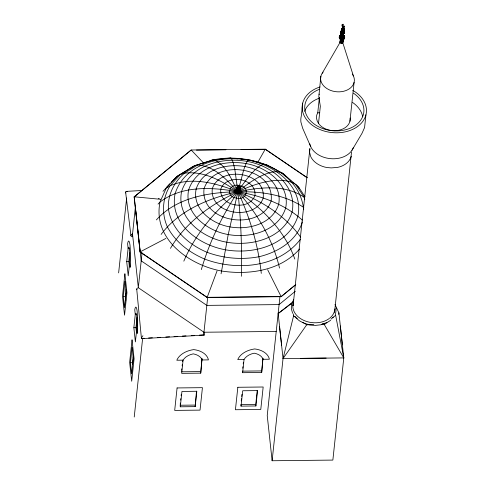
<?xml version="1.0" encoding="UTF-8"?>
<svg xmlns="http://www.w3.org/2000/svg" width="485" height="485" viewBox="0 0 485 485"><rect width="100%" height="100%" fill="white"/><g stroke="black" fill="none" stroke-linecap="round" stroke-linejoin="round"><path stroke-width="0.73" d="M239.05 189.599L239.129 192.096L238.105 192.49L238.456 189.205L236.995 188.18C236.91 186.743 239.602 185.143 238.232 187.155C239.584 188.738 239.839 185.506 238.747 186.852C237.28 195.667 241.087 182.372 237.686 186.961M137.031 289.678L136.837 289.454A1.976 1.219 -5.5 0 1 136.964 288.417L138.328 287.72L203.961 332.237L204.033 335.135L203.961 332.237L207.689 297.341M238.171 189.192C236.832 188.422 241.027 183.754 237.086 188.295L238.39 189.296L237.335 188.623L238.929 186.422L238.626 189.35M238.875 189.362C240.706 190.229 238.056 184.858 239.705 186.555L239.523 187.337L240.336 188.762L239.335 189.071L238.984 192.357M239.548 186.579L239.505 186.264L239.705 186.555M241.36 276.274C242.088 248.314 240.942 220.299 237.989 192.484M239.257 187.119C240.681 185.725 237.062 186.295 239.202 186.792M343.095 39.527C343.641 41.201 342.78 44.171 340.609 42.989L341.992 34.011C340.282 33.78 342.095 26.584 343.095 27.718C342.846 30.44 342.665 39.394 343.222 30.385C344.98 29.9 342.428 28.585 343.368 27.609M343.859 29.997L343.459 30.294C342.301 31.458 344.932 33.671 342.883 34.035L342.64 36.642L343.095 39.139L342.883 39.703L341.646 39.837L342.289 34.077L341.81 33.647L342.883 27.693M239.238 186.028C239.026 187.137 238.584 185.822 238.953 186.094M342.622 28.439C342.58 27.639 340.846 29.136 341.713 29.834M291.6 304.204L291.327 308.806L292.667 313.328M303.701 209.738C299.53 168.768 248.617 152.508 213.358 159.85L194.485 165.743L177.013 176.388L171.308 182.184M335.844 312.364L336.141 308.042M341.828 34.017L342.271 34.15L342.986 27.718M334.571 312.322L351.504 152.078M342.877 42.359L343.089 39.267M343.513 33.786C344.823 38.182 338.609 37.036 341.252 33.077C339.391 32.568 342.161 29.536 341.525 31.761C344.908 34.393 343.598 27.809 343.574 28.251M343.519 34.017L343.374 35.938C344.956 36.229 345.162 38.576 343.41 38.776M342.792 42.625L343.01 39.776M342.871 42.086L342.762 41.813C343.113 37.096 341.713 41.013 342.034 43.171M343.422 33.562L343.271 35.466L344.471 36.284L344.696 37.042L344.174 38.764L342.701 39.764M340.615 32.731C343.495 25.96 340.046 31.628 341.246 33.301L340.913 35.86C337.445 36.696 340.603 40.643 342.834 39.54L343.162 39.582C344.817 39.061 344.932 36.86 343.295 36.169L343.495 33.592L344.429 32.586L343.616 31.161L344.029 28.748L343.228 28.451M342.61 42.856L342.901 39.279M343.701 28.36C343.962 29.9 344.295 32.798 343.362 33.78L343.137 36.369L344.204 38.533L343.616 39.249L342.034 39.624L341.676 43.232M342.628 40.867L342.743 39.479M342.355 43.044L342.665 39.455M343.362 33.78L342.919 36.533L343.707 38.891L343.162 39.582M239.063 186.046L238.959 186.537M342.592 34.083L342.083 39.746M118.637 272.903L126.64 198.007M129.653 262.634L128.24 275.826L126.706 261.645L128.119 248.459L127.61 243.785A20.024 2.146 89.4 0 1 130.004 245.089A20.024 2.146 89.4 0 1 130.156 267.308L129.653 262.634A13.962 1.497 89.4 0 0 129.55 249.345A13.962 1.497 89.4 0 0 128.119 248.459L129.513 248.441M123.299 296.668L124.942 281.3L126.142 292.364L124.499 307.726L123.299 296.668L125.397 296.644L126.179 289.327M295.723 284.756L281.179 296.693L207.125 297.499L140.123 252.048L134.181 196.795L191.199 149.992L265.253 149.186L307.211 177.643M129.368 266.847L128.804 261.621L129.744 252.831M135.539 205.646L132.253 236.795L131.241 236.274A2.019 1.449 -7 0 1 131.405 234.516L132.514 233.964L138.328 287.72L142.063 252.818M140.123 252.048L134.181 196.795L160.735 199.311M136.8 328.697L135.394 341.883L133.854 327.702L135.266 314.516L134.757 309.842A20.024 2.146 89.4 0 1 137.152 311.146A20.024 2.146 89.4 0 1 137.303 333.371L136.8 328.697A13.962 1.497 89.4 0 0 136.697 315.402A13.962 1.497 89.4 0 0 135.266 314.516L136.661 314.504M130.447 362.725L132.09 347.363L133.29 358.421L131.647 373.789L130.447 362.725L132.544 362.701L133.169 356.851M136.515 332.904L135.952 327.684L137.049 317.426M134.23 417.015L142.638 338.354L144.13 338.269M181.663 370.334L181.82 368.867M182.136 365.933L182.293 364.471M182.602 361.537L182.76 360.076M183.087 360.167L176.801 360.234A20.024 13.38 -6.2 0 1 193.733 349.606A20.024 13.38 -6.2 0 1 208.429 359.888L202.148 359.961A13.962 9.33 -6.2 0 0 193.279 353.856A13.962 9.33 -6.2 0 0 183.087 360.167L181.675 373.353L200.735 373.147L202.033 358.918M180.214 404.502L180.371 403.041M180.681 400.113L180.838 398.652M181.154 395.724L181.305 394.263M180.305 406.794L181.948 391.431L196.819 391.268L195.176 406.63L180.305 406.794L180.19 405.757M195.176 406.63L196.492 391.171M207.125 297.499L217.025 271M200.735 373.147L201.978 358.403M238.105 192.49L237.644 192.03L237.996 188.598M239.16 186.222C239.311 186.737 237.529 186.149 237.05 187.689L238.626 188.92L240.548 188.186C238.929 186.683 240.099 185.682 238.099 186.513M237.698 192.175L238.05 188.883L238.287 189.126M237.795 192.302C238.359 190.138 238.329 189.392 237.086 188.295M237.935 192.412L238.377 188.835M237.523 188.077L237.171 186.998L238.941 186.046M238.293 192.539L238.644 189.247M238.493 192.545L238.838 189.259M238.681 192.515L239.032 189.229M238.844 192.454L239.196 189.162M239.081 192.236L239.481 188.665M307.193 177.813L265.253 149.186L257.85 162.233M242.773 368.2L242.93 366.739M243.24 363.805L243.397 362.343M262.985 358.257L261.688 372.48L242.627 372.692L244.04 359.5A13.962 9.33 -6.2 0 1 254.231 353.195A13.962 9.33 -6.2 0 1 263.1 359.294L269.381 359.227A20.024 13.38 -6.2 0 0 254.686 348.939A20.024 13.38 -6.2 0 0 237.753 359.573L244.04 359.5M241.269 400.913L241.5 398.718M241.736 396.524L241.973 394.329M241.045 406.133L242.688 390.764L257.559 390.607L255.916 405.969L241.045 406.133L240.875 404.575L255.747 404.411L257.232 390.51M261.688 372.48L262.852 358.47M279.954 296.553L267.235 415.566L272.121 460.75L332.862 460.089L343.786 357.906L338.912 312.88L334.965 304.428M281.179 296.693L267.635 269.708M302.695 103.129L301.33 115.891A32.234 23.729 6.1 0 0 300.906 122.075L302.664 128.228L310.764 146.749M272.121 460.75L283.04 358.567L293.57 315.929L293.352 313.934M318.524 123.245L320.336 106.3L318.809 96.703L320.87 76.26M350.17 117.994A16.933 12.464 6.1 0 1 338.997 130.229A16.933 12.464 6.1 0 1 319.427 124.603L317.42 121.596L316.493 118.364L316.717 115.115L317.748 112.811L319.397 97.34M342.665 27.512L341.586 31.725L342.483 32.252M341.301 43.22C341.604 40.807 342.319 39.97 340.622 38.988L340.149 42.541L340.609 42.989M342.786 27.651C341.949 30.622 341.264 33.592 341.41 36.484C340.888 37.072 339.542 39.594 341.052 39.4M342.865 27.118L343.222 30.385M343.295 27.663L343.459 30.294M349.946 121.244L354.099 82.389M338.754 314.371L338.912 312.88M365.939 114.793L364.575 127.555L361.998 133.339L351.964 150.295M340.937 43.141L341.355 39.54L340.464 39.388M340.343 42.789L340.797 39.212L340.003 39.043L339.27 37.406M341.258 33.301L341.173 36.308L339.846 38.394L340.646 39.503M340.555 41.31L340.737 39.922M340.391 40.801L340.67 38.715M341.786 30.325L341.937 29.148M340.149 42.541L340.415 39.182M340.04 42.274L340.525 38.733M340.033 41.995L340.5 38.933M341.24 33.495C342.143 36.09 337.718 35.963 339.676 38.624L340.258 39.206M221.069 273.813L228.229 234.534L237.911 191.763L234.849 169.532L233.176 162.469L231.503 158.607L230.696 157.94L211.369 160.171L210.217 160.935M239.056 185.991L239.651 186.446L239.184 186.258L239.657 186.834L238.996 186.301L239.978 188.713L239.275 189.447L239.923 189.211M340.258 35.557L341.264 34.684L339.421 36.369L339.494 38.163L340.276 38.679M239.911 187.064L239.875 186.446L239.032 186.094M340.603 32.362L341.858 30.628M342.458 28.075L342.058 28.809M239.481 185.537C250.909 187.04 246.635 200.948 236.334 198.074C224.907 196.57 229.181 182.663 239.481 185.537C242.318 176.916 243.318 167.083 248.405 159.468L248.866 159.759L246.677 159.571M341.549 33.908L340.737 32.834L341.586 31.725M344.035 32.41L344.259 31.598L343.58 30.846M238.274 186.773L238.299 186.385L239.087 186.264M201.323 269.605C209.441 242.003 222.069 215.746 237.911 191.763C231.606 180.402 226.653 164.585 213.358 159.85L194.485 165.743L177.013 176.388L162.966 191.32M341.161 31.01L340.955 31.707L341.294 31.458M342.119 28.209L342.64 28.379L341.907 28.366L341.579 28.912L341.495 31.301L340.658 31.84C340.573 33.883 344.52 34.096 344.399 31.955L343.647 31.004L344.065 31.81C343.689 33.568 340.155 32.525 341.379 30.913M339.767 35.92L340.434 35.138L340.979 35.393C339.53 35.072 338.639 37.212 339.815 38.066M343.61 28.482C345.005 29.106 342.665 30.979 344.059 31.525L344.277 31.846M341.967 30.1L341.658 28.676M339.421 36.369L340.1 35.29M343.301 32.113C345.223 29.646 343.471 29.264 342.562 28.433M343.774 31.61L344.235 33.192L342.659 34.162M238.929 186.179C237.589 187.064 241.839 185.967 240.293 187.919L240.299 188.847L239.335 189.071M340.943 31.289C340.203 33.35 344.417 33.871 344.271 31.719M339.797 35.684C338.76 38.576 344.677 39.309 344.471 36.284M339.288 37.29L339.785 36.363M342.465 28.081C341.755 29.876 344.059 28.906 343.501 28.209L343.853 28.53M343.92 29.906L343.513 28.851M343.319 28.688C345.684 29.5 341.434 31.04 341.579 28.912M344.017 29.785L344.132 29.239M343.071 39.061L343.532 39.309L343.92 38.594M344.677 37.163C344.017 39.703 339.318 39.139 339.373 36.484M238.468 186.216L238.468 186.531M237.808 188.713L237.868 188.356M239.05 186.01L239.96 186.616C241.403 188.974 235.928 188.156 238.087 186.343M239.669 187.083L240.505 187.598L240.402 188.228M240.299 188.847L240.669 187.501L239.141 186.07M240.499 188.677L240.669 187.853M183.827 261.16C195.467 233.891 215.14 210.484 237.911 191.763C227.035 180.202 214.619 165.779 197.571 165.058L184.415 173.212L180.414 174.467L170.108 185.749L166.155 188.283L160.008 202.057L158.049 204.106M302.349 221.978C296.468 241.209 277.511 252.364 258.929 256.753C241.536 260.015 223.603 258.426 207.01 252.285C188.592 244.579 171.496 229.708 168.44 209.041C167.398 195.115 174.024 182.178 184.415 173.212C203.961 170.49 222.294 181.305 237.911 191.763C211.108 204.137 185.561 222.494 170.459 248.362M291.679 303.937L293.643 299.7M293.704 304.077L293.134 305.338L309.891 148.525L309.606 152.435L310.727 156.6A21.091 15.526 6.1 0 0 326.702 167.501L331.225 167.901L337.56 167.41A21.091 15.526 6.1 0 0 351.249 156.255M322.228 73.223L340.24 42.08M238.226 186.616L238.856 186.373L238.541 186.204M342.907 26.075A1.885 0.606 74.4 0 1 343.089 24.25L342.283 24.583A1.503 0.485 74.4 0 0 342.731 26.869A1.503 0.485 74.4 0 0 343.459 26.602L344.168 26.111A1.885 0.606 74.4 0 1 344.229 27.681A1.885 0.606 74.4 0 1 343.58 27.621M343.095 24.256L343.016 24.377A1.503 0.485 74.4 0 0 343.629 26.899M342.337 28.185L342.762 28.069M238.741 190.514C243.652 183.063 248.908 175.752 255.377 169.556C258.475 167.046 262.603 162.869 266.914 164.955L282.84 173.351L298.36 186.84L299.591 188.629M161.123 234.419C179.165 210.132 209.18 197.977 237.911 191.763C216.862 183.427 191.957 176.2 170.108 185.749C162.372 198.116 161.438 213.394 167.295 226.713C175.176 241.869 189.138 252.394 204.585 259.057C236.395 271.079 278.372 267.847 300.409 239.335M335.165 312.734L343.786 357.906L283.04 358.567L306.696 324.804L313.753 324.726M341.61 28.821L341.907 28.366M342.034 28.306C340.846 30.252 345.411 29.367 343.313 28.603M341.646 30.901L341.434 31.537M344.065 29.64L343.647 30.155M340.434 35.138C338.457 37.866 345.126 38.727 343.992 35.599L343.101 35.253L343.962 35.405L344.696 37.042M343.635 33.768L343.913 33.253L343.58 33.374M344.314 32.944C343.525 34.144 341.495 33.992 340.737 32.834M344.544 38.085C343.428 39.782 340.549 39.57 339.47 37.927L341.003 36.096L341.349 33.526L340.591 32.471M239.208 186.476L239.966 186.573M343.659 33.75L343.15 33.938M238.329 186.61L237.171 186.998L236.995 188.18M237.48 187.519L237.159 188.398M238.693 186.331L238.693 186.064M239.608 186.701L238.893 186.974M239.62 188.968L239.323 189.247L240.257 188.974M240.087 189.114L240.548 188.186M156.394 219.911C176.449 197.34 209.18 192.224 237.911 191.763C212.163 187.107 181.972 185.343 160.008 202.057C152.466 239.105 189.229 265.131 221.506 271.006C248.702 275.207 280.651 270.769 299.566 249.023M344.071 33.392L344.399 31.955M142.917 335.735L141.65 337.512L141.529 338.633L204.033 335.135M166.404 187.556L169.841 183.797M332.631 317.766L333.268 317.069M190.544 168.519L191.842 167.198L193.266 166.725M238.183 186.87L237.262 187.131L237.05 187.689M318.948 94.278L319.5 94.193M279.548 326.732L281.627 345.459M324.326 324.611L326.932 322.458L321.161 324.647L324.326 324.611L343.786 357.906M330.964 319.136L335.456 315.438M326.162 358.094L300.73 358.373M342.361 344.75L340.331 325.987M134.163 196.965L191.199 149.992L204.003 163.451M295.741 284.586L281.197 296.523L207.143 297.329L140.141 251.879L165.918 238.408M295.383 291.224L279.093 304.592L206.834 305.38L141.202 260.857L139.583 245.931M239.044 190.841C248.071 183.397 257.85 176.382 269.114 172.805C274.625 171.15 282.464 170.696 285.72 176.473M283.04 358.567L278.172 313.54L293.364 301.603M278.172 313.54L292.164 302.973M341.816 28.463L342.222 28.166M342.349 28.185C340.937 29.591 344.908 29.652 343.404 28.221M341.01 31.179L341.47 30.779M343.901 29.858C342.943 30.985 340.518 29.318 342.519 28.736M339.87 35.55L341.137 34.914C338.554 37.472 345.805 37.594 343.059 34.975L343.604 35.666L342.974 35.381M343.368 33.968L343.998 33.501M239.432 186.67L238.602 186.786M239.548 186.877L239.069 187.143M239.578 189.332L240.087 188.441L239.681 188.617M240.336 188.762L238.117 189.101M237.929 191.533L237.644 192.03M326.326 323.01L330.643 320.336M142.638 338.354L141.711 338.706M343.792 38.976L344.714 37.575L343.992 35.599M238.565 191.466C250.872 185.634 264.04 180.96 277.747 180.299C282.603 180.22 287.502 180.699 292.055 182.481C298.536 184.833 301.246 191.533 304.98 196.74M342.046 28.3L342.543 28.106M342.301 28.494L341.786 28.779L342.513 28.5M341.349 30.937L341.773 30.767M343.629 30.167L342.064 30.118M341.288 31.167L341.725 30.991M340.355 35.205L340.949 34.962M142.596 190.447L126.118 191.393L125.591 191.939L130.938 235.71M342.349 24.456A1.885 0.606 74.4 0 0 342.028 25.366A1.885 0.606 74.4 0 0 342.483 27.202L343.216 27.724M239.681 188.798L240.621 188.344L240.251 187.331M158.389 198.535L159.219 198.341M238.596 191.617C260.021 187.192 285.131 184.215 304.204 197.298L304.798 199.383M342.307 28.318L342.634 28.263M342.956 30.434L343.289 30.361M343.241 33.92L341.798 33.871M238.25 186.216L238.626 186.434M238.941 189.502L239.511 189.368M321.04 324.774L315.414 325.393L309.66 324.901M148.616 338.009L152.357 337.796M157.589 337.499L160.583 337.324M165.815 337.026L169.556 336.808M174.042 336.554L177.777 336.341M182.263 336.081L186.004 335.869M191.235 335.571L194.23 335.396M199.462 335.099L203.203 334.88M126.118 191.393L127.325 191.617M317.748 112.811L319.767 112.787M196.467 150.107L225.943 149.786M241.057 149.623L265.234 149.356M126.706 261.645L128.804 261.621M133.854 327.702L135.952 327.684M203.961 332.237L276.226 331.449M181.511 371.795L200.572 371.589M261.518 370.922L242.458 371.134L242.627 372.692M180.135 405.236L195.006 405.072M238.638 191.757C261.094 191.411 284.956 194.509 303.846 207.562M343.616 31.161L344.423 32.216L344.174 33.071M342.992 30.416L342.374 30.337M342.264 34.12L342.719 34.132M341.652 39.576L342.349 39.6M341.64 39.782L342.277 39.806M342.483 28.579C339.967 29.015 344.641 30.925 343.926 28.736M239.069 187.131L237.365 186.834L236.959 187.938L237.274 188.707L237.874 188.889M238.578 189.417L239.05 189.435M229.92 158.128L232.836 158.383M235.746 158.631L237.935 158.819M240.851 159.068L243.761 159.322M238.796 186.276C236.328 187.046 240.512 188.623 239.705 186.683M343.519 30.961L344.004 31.276M341.01 33.41L341.495 33.726M239.669 186.937L240.505 187.277C240.566 189.132 237.147 188.914 237.262 187.131M238.626 191.896C261.639 195.976 284.828 204.227 302.391 220.129M341.67 39.734L339.827 38.467M238.881 187.052L238.359 186.349M238.59 189.483L237.698 189.108L236.995 187.828M249.587 159.971L266.914 164.955M304.586 323.374L309.442 324.774M239.96 186.616L240.578 187.386M238.571 192.03C262.464 201.457 285.459 215.837 300.524 237.056M342.101 30.209L342.41 30.361M341.428 33.835L341.889 34.065M342.943 34.805L343.501 35.059M342.992 35.029L344.101 35.684M283.664 174.533L284.956 175.212M304.18 323.325L299.348 320.773L295.316 317.293M237.432 188.325L237.808 188.532M293.57 315.929L297.305 318.451M302.913 322.246L306.696 324.804M238.517 192.175C262.712 208.708 284.889 230.963 294.813 259.075M343.58 28.657L344.095 29.549M341.822 29.937L342.167 30.252M343.592 31.531L343.944 31.804L343.95 31.24M343.319 34.95L343.962 35.405M239.711 186.422L240.305 186.834M239.978 186.78L240.33 187.058M237.953 189.259L237.123 188.526M238.408 192.321C257.571 213.94 272.97 239.754 279.524 268.078M240.39 186.967L240.669 187.501M343.744 30.985L344.259 31.598M341.646 29.712L341.876 30.04M343.707 35.241L344.495 36.527M340.755 33.083L341.264 33.695M295.559 184.385L304.204 197.298M294.856 316.184L295.614 317.311M344.295 35.823L344.465 36.145M125.942 193.036L125.609 192.26M238.208 192.387C250.114 217.904 258.244 245.355 261.276 273.376M343.847 28.542L344.138 29.142M344.204 32.125L344.35 32.847M344.126 37.387L344.308 37.842M341.064 33.441L340.943 32.871M342.659 42.34L353.395 75.909M343.428 26.293L343.435 26.317A1.885 0.606 74.4 0 1 343.495 27.887A1.885 0.606 74.4 0 1 342.846 27.827M255.747 404.411L255.916 405.969M135.382 207.107L135.545 208.605M135.709 210.096L137.485 226.519M137.649 228.011L139.425 244.434M125.397 296.644L125.797 300.33M132.544 362.701L132.702 364.18M344.162 26.087L344.192 26.396A1.503 0.485 74.4 0 1 344.138 26.924M136.728 289.199L141.432 338.469M344.574 37.454L344.592 37.969M340.725 32.628L340.737 32.962M353.322 147.658A22.383 16.478 6.1 0 1 330.667 158.674A22.383 16.478 6.1 0 1 309.782 143.906M352.734 90.362A32.234 23.729 6.1 0 1 357.251 126.749A32.234 23.729 6.1 0 1 308.29 121.662A32.234 23.729 6.1 0 1 320.015 86.96M353.504 93.211A29.682 21.849 6.1 0 1 354.547 125.942A29.682 21.849 6.1 0 1 310.552 120.868A29.682 21.849 6.1 0 1 319.463 89.288M304.622 111.435A29.682 21.849 6.1 0 1 319.154 98.255M352.522 102.426A29.682 21.849 6.1 0 1 362.628 116.43M352.31 74.066A16.933 12.464 6.1 0 1 337.075 91.804A16.933 12.464 6.1 0 1 323.065 72.113M334.317 311.685A21.067 15.508 6.1 0 1 329.836 318.075M329.315 318.481A21.067 15.508 6.1 0 1 303.665 320.33A21.067 15.508 6.1 0 1 293.577 302.113M334.82 309.03A21.067 15.508 6.1 0 1 334.498 311.037M324.216 323.283A21.067 15.508 6.1 0 1 322.113 323.98M292.946 305.538A21.067 15.508 6.1 0 1 293.613 303.598M175.127 193.557C168.938 223.627 199.002 245.07 225.246 249.757C252.752 254.752 288.526 245.64 297.899 216.201C304.083 186.131 274.019 164.694 247.774 160.008C220.269 155.012 184.494 164.124 175.127 193.557M181.572 191.593C176.17 218.408 202.966 238.25 226.701 242.191C251.46 246.695 283.676 238.487 292.109 211.981C297.511 185.167 270.715 165.324 246.986 161.384C222.221 156.885 190.005 165.088 181.572 191.593M188.598 190.102C183.857 213.655 207.386 231.072 228.229 234.534C249.975 238.487 278.263 231.284 285.671 208.01C290.412 184.458 266.877 167.04 246.04 163.578C224.294 159.626 196.007 166.828 188.598 190.102M196.122 189.108C192.09 209.126 212.097 223.937 229.811 226.883C248.296 230.242 272.346 224.112 278.645 204.331C282.676 184.312 262.67 169.501 244.955 166.561C226.471 163.196 202.421 169.326 196.122 189.108M204.058 188.623C199.753 223.167 260.833 231.909 271.121 200.99C275.419 166.446 214.34 157.704 204.058 188.623M212.303 188.647C209.217 214.891 255.231 221.536 263.185 198.032C266.271 171.787 220.257 165.142 212.303 188.647M220.76 189.18C218.905 206.737 249.442 211.387 254.94 195.485C256.795 177.934 226.259 173.278 220.76 189.18M124.9 273.861L122.499 296.317L124.542 315.165L126.943 292.716L124.9 273.861M132.047 339.918L129.647 362.374L131.69 381.228L134.09 358.773L132.047 339.918M177.086 387.939L174.691 410.395L200.032 410.122L202.433 387.667L177.086 387.939M237.832 387.279L235.431 409.734L260.772 409.455L263.173 387.006L237.832 387.279"/></g></svg>
